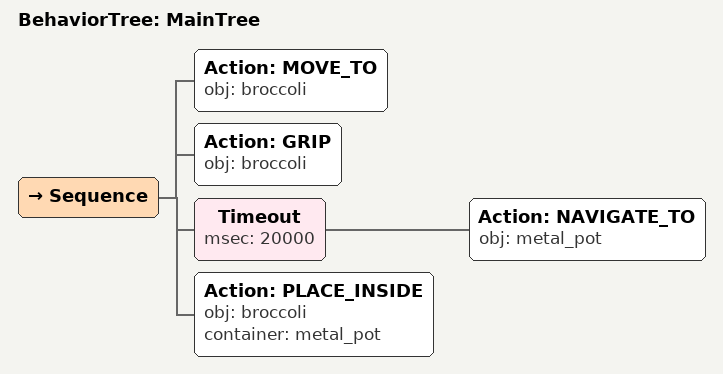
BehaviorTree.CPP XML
<root main_tree_to_execute="MainTree">
  <BehaviorTree ID="MainTree">
    <Sequence>
      <!-- Move to broccoli -->
      <Action ID="MOVE_TO" obj="broccoli" />
      <!-- Grip broccoli -->
      <Action ID="GRIP" obj="broccoli" />
      <!-- Timeout: NAVIGATE_TO metal_pot within 20s -->
      <Timeout msec="20000">
        <!-- Navigate to metal_pot -->
        <Action ID="NAVIGATE_TO" obj="metal_pot" />
      </Timeout>
      <!-- Place inside metal_pot -->
      <Action ID="PLACE_INSIDE" obj="broccoli" container="metal_pot" />
    </Sequence>
  </BehaviorTree>
</root>
